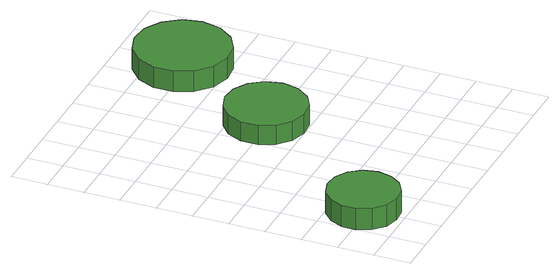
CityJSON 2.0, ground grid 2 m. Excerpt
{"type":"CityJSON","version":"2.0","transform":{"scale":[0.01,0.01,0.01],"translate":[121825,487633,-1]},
"CityObjects":{
"tree1":{"type":"SolitaryVegetationObject","attributes":{"function":"something"},"geometry":[{"type":"MultiSurface","lod":"1","boundaries":[[[0,1,2,3,4,5,6,7,8,9,10,11,12,13,14]],[[15,16,17,18,19,20,21,22,23,24,25,26,27,28,29]],[[0,29,28,1]],[[1,28,27,2]],[[2,27,26,3]],[[3,26,25,4]],[[4,25,24,5]],[[5,24,23,6]],[[6,23,22,7]],[[7,22,21,8]],[[8,21,20,9]],[[9,20,19,10]],[[10,19,18,11]],[[11,18,17,12]],[[12,17,16,13]],[[13,16,15,14]],[[14,15,29,0]]]}]},
"tree2":{"type":"SolitaryVegetationObject","attributes":{"function":"something"},"geometry":[{"type":"MultiSurface","lod":"1","boundaries":[[[30,31,32,33,34,35,36,37,38,39,40,41,42,43,44]],[[45,46,47,48,49,50,51,52,53,54,55,56,57,58,59]],[[30,59,58,31]],[[31,58,57,32]],[[32,57,56,33]],[[33,56,55,34]],[[34,55,54,35]],[[35,54,53,36]],[[36,53,52,37]],[[37,52,51,38]],[[38,51,50,39]],[[39,50,49,40]],[[40,49,48,41]],[[41,48,47,42]],[[42,47,46,43]],[[43,46,45,44]],[[44,45,59,30]]]}]},
"tree3":{"type":"SolitaryVegetationObject","attributes":{"function":"something"},"geometry":[{"type":"MultiSurface","lod":"1","boundaries":[[[60,61,62,63,64,65,66,67,68,69,70,71,72,73,74]],[[75,76,77,78,79,80,81,82,83,84,85,86,87,88,89]],[[60,89,88,61]],[[61,88,87,62]],[[62,87,86,63]],[[63,86,85,64]],[[64,85,84,65]],[[65,84,83,66]],[[66,83,82,67]],[[67,82,81,68]],[[68,81,80,69]],[[69,80,79,70]],[[70,79,78,71]],[[71,78,77,72]],[[72,77,76,73]],[[73,76,75,74]],[[74,75,89,60]]]}]}
},
"vertices":[
[384,224,208],[367,303,208],[320,368,208],[250,408,208],[170,417,208],[93,392,208],[34,338,208],[1,265,208],[1,184,208],[34,111,208],[93,57,208],[170,32,208],[250,40,208],[320,81,208],[367,146,208],[367,146,83],[320,81,83],[250,40,83],[170,32,83],[93,57,83],[34,111,83],[1,184,83],[1,265,83],[34,338,83],[93,392,83],[170,417,83],[250,408,83],[320,368,83],[367,303,83],[384,224,83],
[1023,1021,198],[1004,1112,198],[950,1186,198],[870,1232,198],[778,1242,198],[691,1213,198],[622,1152,198],[585,1067,198],[585,975,198],[622,891,198],[691,829,198],[778,801,198],[870,810,198],[950,857,198],[1004,931,198],[1004,931,85],[950,857,85],[870,810,85],[778,801,85],[691,829,85],[622,891,85],[585,975,85],[585,1067,85],[622,1152,85],[691,1213,85],[778,1242,85],[870,1232,85],[950,1186,85],[1004,1112,85],[1023,1021,85],
[1412,1631,208],[1390,1736,208],[1326,1823,208],[1233,1877,208],[1126,1888,208],[1024,1855,208],[944,1783,208],[900,1685,208],[900,1577,208],[944,1479,208],[1024,1407,208],[1126,1373,208],[1233,1385,208],[1326,1439,208],[1390,1526,208],[1390,1526,87],[1326,1439,87],[1233,1385,87],[1126,1373,87],[1024,1407,87],[944,1479,87],[900,1577,87],[900,1685,87],[944,1783,87],[1024,1855,87],[1126,1888,87],[1233,1877,87],[1326,1823,87],[1390,1736,87],[1412,1631,87]
]}
